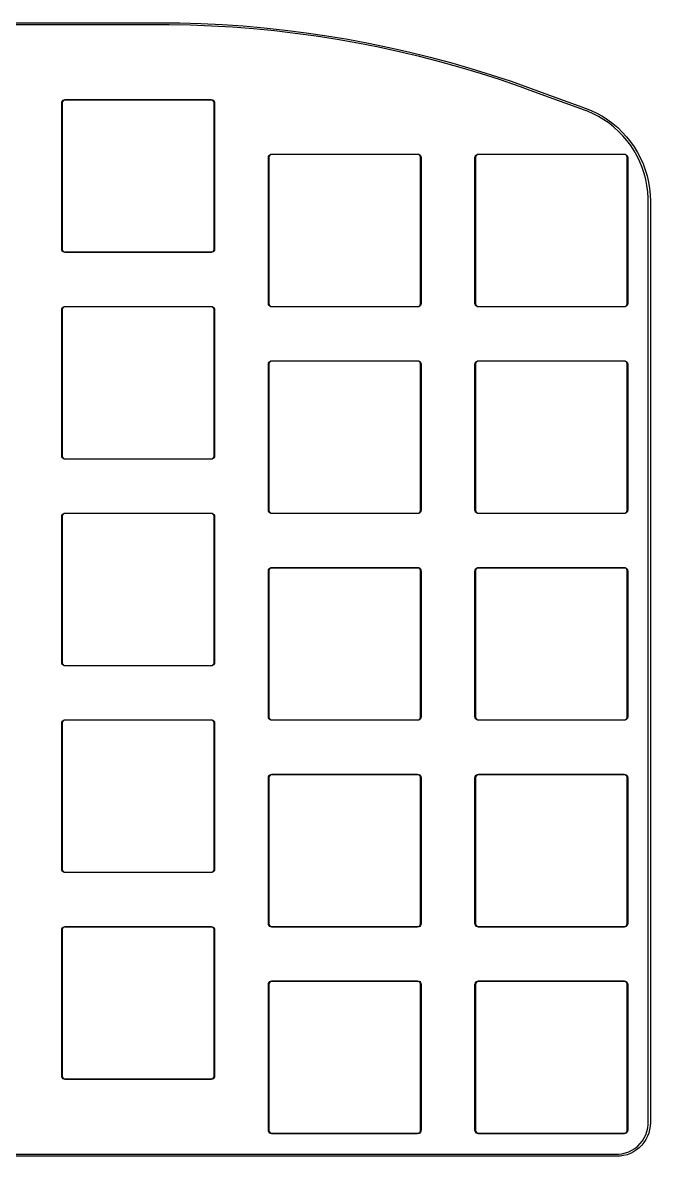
# Model space of a CAD drawing. Extents: x 86 to 221, y -161 to -38.
# Drawn here: x 163.4 to 221.1, y -142.1 to -37.9 of the extents above; entities that cross this region are included whole.
import ezdxf

# ---------------------------------------------------------------- set-up
doc = ezdxf.new("R2010")
doc.units = 0
doc.layers.add('BLACK', color=7, linetype='CONTINUOUS')

msp = doc.modelspace()

# ---------------------------------------------------------------- linework, layer by layer
at = {"layer": 'BLACK', "linetype": 'CONTINUOUS'}
for p, q in [((131.107, -37.9), (175.893, -37.9)), ((175.893, -38.1), (131.107, -38.1)), ((175.893, -37.9), (177.834, -37.9188)), ((176.861, -38.1), (175.893, -38.1)), ((178.798, -38.1376), (176.861, -38.1)), ((177.834, -37.9188), (179.774, -37.9753)), ((180.734, -38.2127), (178.798, -38.1376)), ((179.774, -37.9753), (181.713, -38.0694)), ((182.668, -38.3253), (180.734, -38.2127)), ((181.713, -38.0694), (183.65, -38.201)), ((184.6, -38.4755), (182.668, -38.3253)), ((183.65, -38.201), (185.583, -38.3702)), ((186.528, -38.663), (184.6, -38.4755)), ((185.583, -38.3702), (187.513, -38.5768)), ((188.452, -38.8879), (186.528, -38.663)), ((187.513, -38.5768), (189.439, -38.8209)), ((190.372, -39.1501), (188.452, -38.8879)), ((189.439, -38.8209), (191.36, -39.1022)), ((192.286, -39.4495), (190.372, -39.1501)), ((191.36, -39.1022), (193.275, -39.4207)), ((194.194, -39.7859), (192.286, -39.4495)), ((193.275, -39.4207), (195.183, -39.7763)), ((196.095, -40.1593), (194.194, -39.7859)), ((195.183, -39.7763), (197.084, -40.1689)), ((197.988, -40.5694), (196.095, -40.1593)), ((197.084, -40.1689), (198.977, -40.5982)), ((199.874, -41.0162), (197.988, -40.5694)), ((198.977, -40.5982), (200.862, -41.0642)), ((201.75, -41.4995), (199.874, -41.0162)), ((200.862, -41.0642), (202.737, -41.5666)), ((203.616, -42.019), (201.75, -41.4995)), ((202.737, -41.5666), (204.602, -42.1052)), ((205.472, -42.5747), (203.616, -42.019)), ((204.602, -42.1052), (206.456, -42.68)), ((207.317, -43.1662), (205.472, -42.5747)), ((206.456, -42.68), (208.298, -43.2906)), ((209.15, -43.7934), (207.317, -43.1662)), ((208.298, -43.2906), (210.129, -43.9368)), ((210.06, -44.1247), (209.15, -43.7934)), ((215.044, -45.9386), (210.06, -44.1247)), ((210.06, -44.1247), (210.06, -44.1247)), ((210.129, -43.9368), (210.129, -43.9368)), ((210.129, -43.9368), (215.112, -45.7507)), ((166.975, -45.3), (166.991, -45.1996)), ((166.975, -58.7), (166.975, -45.3)), ((166.991, -45.1996), (167.037, -45.109)), ((167.052, -45.1736), (167.025, -45.2564)), ((167.025, -45.2564), (167.025, -45.3)), ((167.025, -45.3), (167.025, -58.7)), ((167.037, -45.109), (167.109, -45.0371)), ((167.103, -45.1031), (167.052, -45.1736)), ((167.174, -45.0519), (167.103, -45.1031)), ((167.109, -45.0371), (167.2, -44.9909)), ((167.256, -45.025), (167.174, -45.0519)), ((167.2, -44.9909), (167.3, -44.975)), ((167.3, -45.025), (167.256, -45.025)), ((167.3, -44.975), (180.7, -44.975)), ((180.7, -45.025), (167.3, -45.025)), ((180.7, -44.975), (180.8, -44.9909)), ((180.744, -45.025), (180.7, -45.025)), ((180.826, -45.0519), (180.744, -45.025)), ((180.8, -44.9909), (180.891, -45.0371)), ((180.897, -45.1031), (180.826, -45.0519)), ((180.891, -45.0371), (180.963, -45.109)), ((180.948, -45.1736), (180.897, -45.1031)), ((180.975, -45.2564), (180.948, -45.1736)), ((180.963, -45.109), (181.009, -45.1996)), ((180.975, -45.3), (180.975, -45.2564)), ((180.975, -58.7), (180.975, -45.3)), ((181.009, -45.1996), (181.025, -45.3)), ((181.025, -45.3), (181.025, -58.7)), ((215.112, -45.7507), (215.112, -45.7507)), ((215.112, -45.7507), (215.112, -45.7507)), ((215.112, -45.7507), (215.112, -45.7507)), ((215.112, -45.7507), (215.655, -45.9683)), ((215.313, -46.0365), (215.044, -45.9386)), ((215.044, -45.9386), (215.044, -45.9386)), ((215.837, -46.2665), (215.313, -46.0365)), ((215.655, -45.9683), (216.183, -46.2204)), ((216.346, -46.5297), (215.837, -46.2665)), ((216.183, -46.2204), (216.694, -46.5059)), ((216.836, -46.825), (216.346, -46.5297)), ((216.694, -46.5059), (217.185, -46.8237)), ((217.307, -47.1512), (216.836, -46.825)), ((217.185, -46.8237), (217.655, -47.1723)), ((217.755, -47.5069), (217.307, -47.1512)), ((217.655, -47.1723), (218.102, -47.5504)), ((218.18, -47.8908), (217.755, -47.5069)), ((218.102, -47.5504), (218.523, -47.9565)), ((218.579, -48.3011), (218.18, -47.8908)), ((218.523, -47.9565), (218.917, -48.3887)), ((218.951, -48.7362), (218.579, -48.3011)), ((218.917, -48.3887), (219.283, -48.8454)), ((219.294, -49.1944), (218.951, -48.7362)), ((219.283, -48.8454), (219.618, -49.3246)), ((186.109, -50.0371), (186.2, -49.9909)), ((186.2, -49.9909), (186.3, -49.975)), ((186.3, -49.975), (199.7, -49.975)), ((199.7, -49.975), (199.8, -49.9909)), ((199.8, -49.9909), (199.891, -50.0371)), ((205.109, -50.0371), (205.2, -49.9909)), ((205.2, -49.9909), (205.3, -49.975)), ((205.3, -49.975), (218.7, -49.975)), ((218.7, -49.975), (218.8, -49.9909)), ((218.8, -49.9909), (218.891, -50.0371)), ((219.607, -49.6737), (219.294, -49.1944)), ((219.889, -50.1721), (219.607, -49.6737)), ((219.618, -49.3246), (219.922, -49.8244)), ((219.922, -49.8244), (220.194, -50.3428)), ((185.975, -50.3), (185.991, -50.1996)), ((185.975, -63.7), (185.975, -50.3)), ((185.991, -50.1996), (186.037, -50.109)), ((186.052, -50.1736), (186.025, -50.2564)), ((186.025, -50.2564), (186.025, -50.3)), ((186.025, -50.3), (186.025, -63.7)), ((186.037, -50.109), (186.109, -50.0371)), ((186.103, -50.1031), (186.052, -50.1736)), ((186.174, -50.0519), (186.103, -50.1031)), ((186.256, -50.025), (186.174, -50.0519)), ((186.3, -50.025), (186.256, -50.025)), ((199.7, -50.025), (186.3, -50.025)), ((199.744, -50.025), (199.7, -50.025)), ((199.826, -50.0519), (199.744, -50.025)), ((199.897, -50.1031), (199.826, -50.0519)), ((199.891, -50.0371), (199.963, -50.109)), ((199.948, -50.1736), (199.897, -50.1031)), ((199.975, -50.2564), (199.948, -50.1736)), ((199.963, -50.109), (200.009, -50.1996)), ((199.975, -50.3), (199.975, -50.2564)), ((199.975, -63.7), (199.975, -50.3)), ((200.009, -50.1996), (200.025, -50.3)), ((200.025, -50.3), (200.025, -63.7)), ((204.975, -50.3), (204.991, -50.1996)), ((204.975, -63.7), (204.975, -50.3)), ((204.975, -50.3), (204.975, -50.3)), ((204.991, -50.1996), (205.037, -50.109)), ((205.052, -50.1736), (205.025, -50.2564)), ((205.025, -50.2564), (205.025, -50.3)), ((205.025, -50.3), (205.025, -63.7)), ((205.037, -50.109), (205.109, -50.0371)), ((205.103, -50.1031), (205.052, -50.1736)), ((205.174, -50.0519), (205.103, -50.1031)), ((205.256, -50.025), (205.174, -50.0519)), ((205.3, -50.025), (205.256, -50.025)), ((218.7, -50.025), (205.3, -50.025)), ((218.744, -50.025), (218.7, -50.025)), ((218.826, -50.0519), (218.744, -50.025)), ((218.897, -50.1031), (218.826, -50.0519)), ((218.891, -50.0371), (218.963, -50.109)), ((218.948, -50.1736), (218.897, -50.1031)), ((218.975, -50.2564), (218.948, -50.1736)), ((218.963, -50.109), (219.009, -50.1996)), ((218.975, -50.3), (218.975, -50.2564)), ((218.975, -63.7), (218.975, -50.3)), ((219.009, -50.1996), (219.025, -50.3)), ((219.025, -50.3), (219.025, -63.7)), ((220.138, -50.6875), (219.889, -50.1721)), ((220.354, -51.2179), (220.138, -50.6875)), ((220.194, -50.3428), (220.431, -50.8774)), ((220.431, -50.8774), (220.634, -51.4263)), ((220.534, -51.7611), (220.354, -51.2179)), ((220.68, -52.3147), (220.534, -51.7611)), ((220.634, -51.4263), (220.801, -51.987)), ((220.801, -51.987), (220.931, -52.5573)), ((220.79, -52.8766), (220.68, -52.3147)), ((220.863, -53.4443), (220.79, -52.8766)), ((220.931, -52.5573), (221.025, -53.1348)), ((221.025, -53.1348), (221.081, -53.7171)), ((220.9, -54.0156), (220.863, -53.4443)), ((220.9, -54.3019), (220.9, -54.0156)), ((221.081, -53.7171), (221.1, -54.3019)), ((220.9, -139), (220.9, -54.3019)), ((220.9, -54.3019), (220.9, -54.3019)), ((221.1, -54.3019), (221.1, -54.3019)), ((221.1, -54.3019), (221.1, -139)), ((166.991, -58.8004), (166.975, -58.7)), ((167.037, -58.891), (166.991, -58.8004)), ((167.025, -58.7), (167.025, -58.7436)), ((167.025, -58.7436), (167.052, -58.8264)), ((167.109, -58.9629), (167.037, -58.891)), ((167.052, -58.8264), (167.103, -58.8969)), ((167.103, -58.8969), (167.174, -58.9481)), ((167.2, -59.0091), (167.109, -58.9629)), ((167.174, -58.9481), (167.256, -58.975)), ((167.3, -59.025), (167.2, -59.0091)), ((167.256, -58.975), (167.3, -58.975)), ((167.3, -58.975), (180.7, -58.975)), ((180.7, -59.025), (167.3, -59.025)), ((180.7, -58.975), (180.744, -58.975)), ((180.8, -59.0091), (180.7, -59.025)), ((180.744, -58.975), (180.826, -58.9481)), ((180.891, -58.9629), (180.8, -59.0091)), ((180.826, -58.9481), (180.897, -58.8969)), ((180.963, -58.891), (180.891, -58.9629)), ((180.897, -58.8969), (180.948, -58.8264)), ((180.948, -58.8264), (180.975, -58.7436)), ((181.009, -58.8004), (180.963, -58.891)), ((180.975, -58.7436), (180.975, -58.7)), ((180.975, -58.7), (180.975, -58.7)), ((181.025, -58.7), (181.009, -58.8004)), ((166.975, -64.3), (166.991, -64.1996)), ((166.975, -77.7), (166.975, -64.3)), ((166.991, -64.1996), (167.037, -64.109)), ((167.052, -64.1736), (167.025, -64.2564)), ((167.025, -64.2564), (167.025, -64.3)), ((167.025, -64.3), (167.025, -77.7)), ((167.037, -64.109), (167.109, -64.0371)), ((167.103, -64.1031), (167.052, -64.1736)), ((167.174, -64.0519), (167.103, -64.1031)), ((167.109, -64.0371), (167.2, -63.9909)), ((167.256, -64.025), (167.174, -64.0519)), ((167.2, -63.9909), (167.3, -63.975)), ((167.3, -64.025), (167.256, -64.025)), ((167.3, -63.975), (180.7, -63.975)), ((180.7, -64.025), (167.3, -64.025)), ((180.7, -63.975), (180.8, -63.9909)), ((180.744, -64.025), (180.7, -64.025)), ((180.826, -64.0519), (180.744, -64.025)), ((180.8, -63.9909), (180.891, -64.0371)), ((180.897, -64.1031), (180.826, -64.0519)), ((180.891, -64.0371), (180.963, -64.109)), ((180.948, -64.1736), (180.897, -64.1031)), ((180.975, -64.2564), (180.948, -64.1736)), ((180.963, -64.109), (181.009, -64.1996)), ((180.975, -64.3), (180.975, -64.2564)), ((180.975, -77.7), (180.975, -64.3)), ((181.009, -64.1996), (181.025, -64.3)), ((181.025, -64.3), (181.025, -77.7)), ((185.991, -63.8004), (185.975, -63.7)), ((185.975, -63.7), (185.975, -63.7)), ((186.037, -63.891), (185.991, -63.8004)), ((186.025, -63.7), (186.025, -63.7436)), ((186.025, -63.7436), (186.052, -63.8264)), ((186.109, -63.9629), (186.037, -63.891)), ((186.052, -63.8264), (186.103, -63.8969)), ((186.103, -63.8969), (186.174, -63.9481)), ((186.2, -64.0091), (186.109, -63.9629)), ((186.174, -63.9481), (186.256, -63.975)), ((186.3, -64.025), (186.2, -64.0091)), ((186.256, -63.975), (186.3, -63.975)), ((186.3, -63.975), (199.7, -63.975)), ((199.7, -64.025), (186.3, -64.025)), ((199.7, -63.975), (199.744, -63.975)), ((199.8, -64.0091), (199.7, -64.025)), ((199.744, -63.975), (199.826, -63.9481)), ((199.891, -63.9629), (199.8, -64.0091)), ((199.826, -63.9481), (199.897, -63.8969)), ((199.963, -63.891), (199.891, -63.9629)), ((199.897, -63.8969), (199.948, -63.8264)), ((199.948, -63.8264), (199.975, -63.7436)), ((200.009, -63.8004), (199.963, -63.891)), ((199.975, -63.7436), (199.975, -63.7)), ((199.975, -63.7), (199.975, -63.7)), ((200.025, -63.7), (200.009, -63.8004)), ((204.991, -63.8004), (204.975, -63.7)), ((204.975, -63.7), (204.975, -63.7)), ((205.037, -63.891), (204.991, -63.8004)), ((205.025, -63.7), (205.025, -63.7)), ((205.025, -63.7), (205.025, -63.7436)), ((205.025, -63.7436), (205.052, -63.8264)), ((205.109, -63.9629), (205.037, -63.891)), ((205.052, -63.8264), (205.103, -63.8969)), ((205.103, -63.8969), (205.174, -63.9481)), ((205.2, -64.0091), (205.109, -63.9629)), ((205.174, -63.9481), (205.256, -63.975)), ((205.3, -64.025), (205.2, -64.0091)), ((205.256, -63.975), (205.3, -63.975)), ((205.3, -63.975), (218.7, -63.975)), ((218.7, -64.025), (205.3, -64.025)), ((218.7, -63.975), (218.744, -63.975)), ((218.8, -64.0091), (218.7, -64.025)), ((218.744, -63.975), (218.826, -63.9481)), ((218.891, -63.9629), (218.8, -64.0091)), ((218.826, -63.9481), (218.897, -63.8969)), ((218.963, -63.891), (218.891, -63.9629)), ((218.897, -63.8969), (218.948, -63.8264)), ((218.948, -63.8264), (218.975, -63.7436)), ((219.009, -63.8004), (218.963, -63.891)), ((218.975, -63.7436), (218.975, -63.7)), ((218.975, -63.7), (218.975, -63.7)), ((219.025, -63.7), (219.009, -63.8004)), ((219.025, -63.7), (219.025, -63.7)), ((185.975, -69.3), (185.991, -69.1996)), ((185.975, -82.7), (185.975, -69.3)), ((185.975, -69.3), (185.975, -69.3)), ((185.991, -69.1996), (186.037, -69.109)), ((186.052, -69.1736), (186.025, -69.2564)), ((186.025, -69.2564), (186.025, -69.3)), ((186.025, -69.3), (186.025, -82.7)), ((186.037, -69.109), (186.109, -69.0371)), ((186.103, -69.1031), (186.052, -69.1736)), ((186.174, -69.0519), (186.103, -69.1031)), ((186.109, -69.0371), (186.2, -68.9909)), ((186.256, -69.025), (186.174, -69.0519)), ((186.2, -68.9909), (186.3, -68.975)), ((186.3, -69.025), (186.256, -69.025)), ((186.3, -68.975), (199.7, -68.975)), ((199.7, -69.025), (186.3, -69.025)), ((199.7, -68.975), (199.8, -68.9909)), ((199.744, -69.025), (199.7, -69.025)), ((199.826, -69.0519), (199.744, -69.025)), ((199.8, -68.9909), (199.891, -69.0371)), ((199.897, -69.1031), (199.826, -69.0519)), ((199.891, -69.0371), (199.963, -69.109)), ((199.948, -69.1736), (199.897, -69.1031)), ((199.975, -69.2564), (199.948, -69.1736)), ((199.963, -69.109), (200.009, -69.1996)), ((199.975, -69.3), (199.975, -69.2564)), ((199.975, -82.7), (199.975, -69.3)), ((200.009, -69.1996), (200.025, -69.3)), ((200.025, -69.3), (200.025, -82.7)), ((204.975, -69.3), (204.991, -69.1996)), ((204.975, -82.7), (204.975, -69.3)), ((204.975, -69.3), (204.975, -69.3)), ((204.991, -69.1996), (205.037, -69.109)), ((205.052, -69.1736), (205.025, -69.2564)), ((205.025, -69.2564), (205.025, -69.3)), ((205.025, -69.3), (205.025, -82.7)), ((205.037, -69.109), (205.109, -69.0371)), ((205.103, -69.1031), (205.052, -69.1736)), ((205.174, -69.0519), (205.103, -69.1031)), ((205.109, -69.0371), (205.2, -68.9909)), ((205.256, -69.025), (205.174, -69.0519)), ((205.2, -68.9909), (205.3, -68.975)), ((205.3, -69.025), (205.256, -69.025)), ((205.3, -68.975), (218.7, -68.975)), ((218.7, -69.025), (205.3, -69.025)), ((218.7, -68.975), (218.8, -68.9909)), ((218.744, -69.025), (218.7, -69.025)), ((218.826, -69.0519), (218.744, -69.025)), ((218.8, -68.9909), (218.891, -69.0371)), ((218.897, -69.1031), (218.826, -69.0519)), ((218.891, -69.0371), (218.963, -69.109)), ((218.948, -69.1736), (218.897, -69.1031)), ((218.975, -69.2564), (218.948, -69.1736)), ((218.963, -69.109), (219.009, -69.1996)), ((218.975, -69.3), (218.975, -69.2564)), ((218.975, -82.7), (218.975, -69.3)), ((219.009, -69.1996), (219.025, -69.3)), ((219.025, -69.3), (219.025, -82.7)), ((166.991, -77.8004), (166.975, -77.7)), ((167.037, -77.891), (166.991, -77.8004)), ((167.025, -77.7), (167.025, -77.7436)), ((167.025, -77.7436), (167.052, -77.8264)), ((167.109, -77.9629), (167.037, -77.891)), ((167.052, -77.8264), (167.103, -77.8969)), ((167.103, -77.8969), (167.174, -77.9481)), ((167.2, -78.0091), (167.109, -77.9629)), ((167.174, -77.9481), (167.256, -77.975)), ((167.3, -78.025), (167.2, -78.0091)), ((167.256, -77.975), (167.3, -77.975)), ((167.3, -77.975), (180.7, -77.975)), ((180.7, -78.025), (167.3, -78.025)), ((180.7, -77.975), (180.744, -77.975)), ((180.8, -78.0091), (180.7, -78.025)), ((180.744, -77.975), (180.826, -77.9481)), ((180.891, -77.9629), (180.8, -78.0091)), ((180.826, -77.9481), (180.897, -77.8969)), ((180.963, -77.891), (180.891, -77.9629)), ((180.897, -77.8969), (180.948, -77.8264)), ((180.948, -77.8264), (180.975, -77.7436)), ((181.009, -77.8004), (180.963, -77.891)), ((180.975, -77.7436), (180.975, -77.7)), ((181.025, -77.7), (181.009, -77.8004)), ((166.975, -83.3), (166.991, -83.1996)), ((166.975, -96.7), (166.975, -83.3)), ((166.991, -83.1996), (167.037, -83.109)), ((167.052, -83.1736), (167.025, -83.2564)), ((167.025, -83.2564), (167.025, -83.3)), ((167.025, -83.3), (167.025, -96.7)), ((167.037, -83.109), (167.109, -83.0371)), ((167.103, -83.1031), (167.052, -83.1736)), ((167.174, -83.0519), (167.103, -83.1031)), ((167.109, -83.0371), (167.2, -82.9909)), ((167.256, -83.025), (167.174, -83.0519)), ((167.2, -82.9909), (167.3, -82.975)), ((167.3, -83.025), (167.256, -83.025)), ((167.3, -82.975), (180.7, -82.975)), ((180.7, -83.025), (167.3, -83.025)), ((180.7, -82.975), (180.8, -82.9909)), ((180.744, -83.025), (180.7, -83.025)), ((180.826, -83.0519), (180.744, -83.025)), ((180.8, -82.9909), (180.891, -83.0371)), ((180.897, -83.1031), (180.826, -83.0519)), ((180.891, -83.0371), (180.963, -83.109)), ((180.948, -83.1736), (180.897, -83.1031)), ((180.975, -83.2564), (180.948, -83.1736)), ((180.963, -83.109), (181.009, -83.1996)), ((180.975, -83.3), (180.975, -83.2564)), ((180.975, -96.7), (180.975, -83.3)), ((181.009, -83.1996), (181.025, -83.3)), ((181.025, -83.3), (181.025, -96.7)), ((185.991, -82.8004), (185.975, -82.7)), ((186.037, -82.891), (185.991, -82.8004)), ((186.025, -82.7), (186.025, -82.7436)), ((186.025, -82.7436), (186.052, -82.8264)), ((186.109, -82.9629), (186.037, -82.891)), ((186.052, -82.8264), (186.103, -82.8969)), ((186.103, -82.8969), (186.174, -82.9481)), ((186.2, -83.0091), (186.109, -82.9629)), ((186.174, -82.9481), (186.256, -82.975)), ((186.3, -83.025), (186.2, -83.0091)), ((186.256, -82.975), (186.3, -82.975)), ((186.3, -82.975), (199.7, -82.975)), ((199.7, -83.025), (186.3, -83.025)), ((199.7, -82.975), (199.744, -82.975)), ((199.8, -83.0091), (199.7, -83.025)), ((199.744, -82.975), (199.826, -82.9481)), ((199.891, -82.9629), (199.8, -83.0091)), ((199.826, -82.9481), (199.897, -82.8969)), ((199.963, -82.891), (199.891, -82.9629)), ((199.897, -82.8969), (199.948, -82.8264)), ((199.948, -82.8264), (199.975, -82.7436)), ((200.009, -82.8004), (199.963, -82.891)), ((199.975, -82.7436), (199.975, -82.7)), ((200.025, -82.7), (200.009, -82.8004)), ((204.991, -82.8004), (204.975, -82.7)), ((204.975, -82.7), (204.975, -82.7)), ((205.037, -82.891), (204.991, -82.8004)), ((205.025, -82.7), (205.025, -82.7)), ((205.025, -82.7), (205.025, -82.7436)), ((205.025, -82.7436), (205.052, -82.8264)), ((205.109, -82.9629), (205.037, -82.891)), ((205.052, -82.8264), (205.103, -82.8969)), ((205.103, -82.8969), (205.174, -82.9481)), ((205.2, -83.0091), (205.109, -82.9629)), ((205.174, -82.9481), (205.256, -82.975)), ((205.3, -83.025), (205.2, -83.0091)), ((205.256, -82.975), (205.3, -82.975)), ((205.3, -82.975), (218.7, -82.975)), ((218.7, -83.025), (205.3, -83.025)), ((218.7, -82.975), (218.744, -82.975)), ((218.8, -83.0091), (218.7, -83.025)), ((218.744, -82.975), (218.826, -82.9481)), ((218.891, -82.9629), (218.8, -83.0091)), ((218.826, -82.9481), (218.897, -82.8969)), ((218.963, -82.891), (218.891, -82.9629)), ((218.897, -82.8969), (218.948, -82.8264)), ((218.948, -82.8264), (218.975, -82.7436)), ((219.009, -82.8004), (218.963, -82.891)), ((218.975, -82.7436), (218.975, -82.7)), ((218.975, -82.7), (218.975, -82.7)), ((219.025, -82.7), (219.009, -82.8004)), ((219.025, -82.7), (219.025, -82.7)), ((185.975, -88.3), (185.991, -88.1996)), ((185.975, -101.7), (185.975, -88.3)), ((185.975, -88.3), (185.975, -88.3)), ((185.991, -88.1996), (186.037, -88.109)), ((186.052, -88.1736), (186.025, -88.2564)), ((186.025, -88.2564), (186.025, -88.3)), ((186.025, -88.3), (186.025, -101.7)), ((186.037, -88.109), (186.109, -88.0371)), ((186.103, -88.1031), (186.052, -88.1736)), ((186.174, -88.0519), (186.103, -88.1031)), ((186.109, -88.0371), (186.2, -87.9909)), ((186.256, -88.025), (186.174, -88.0519)), ((186.2, -87.9909), (186.3, -87.975)), ((186.3, -88.025), (186.256, -88.025)), ((186.3, -87.975), (199.7, -87.975)), ((199.7, -88.025), (186.3, -88.025)), ((199.7, -87.975), (199.8, -87.9909)), ((199.744, -88.025), (199.7, -88.025)), ((199.826, -88.0519), (199.744, -88.025)), ((199.8, -87.9909), (199.891, -88.0371)), ((199.897, -88.1031), (199.826, -88.0519)), ((199.891, -88.0371), (199.963, -88.109)), ((199.948, -88.1736), (199.897, -88.1031)), ((199.975, -88.2564), (199.948, -88.1736)), ((199.963, -88.109), (200.009, -88.1996)), ((199.975, -88.3), (199.975, -88.2564)), ((199.975, -101.7), (199.975, -88.3)), ((200.009, -88.1996), (200.025, -88.3)), ((200.025, -88.3), (200.025, -101.7)), ((204.975, -88.3), (204.991, -88.1996)), ((204.975, -101.7), (204.975, -88.3)), ((204.975, -88.3), (204.975, -88.3)), ((204.991, -88.1996), (205.037, -88.109)), ((205.052, -88.1736), (205.025, -88.2564)), ((205.025, -88.2564), (205.025, -88.3)), ((205.025, -88.3), (205.025, -101.7)), ((205.037, -88.109), (205.109, -88.0371)), ((205.103, -88.1031), (205.052, -88.1736)), ((205.174, -88.0519), (205.103, -88.1031)), ((205.109, -88.0371), (205.2, -87.9909)), ((205.256, -88.025), (205.174, -88.0519)), ((205.2, -87.9909), (205.3, -87.975)), ((205.3, -88.025), (205.256, -88.025)), ((205.3, -87.975), (218.7, -87.975)), ((218.7, -88.025), (205.3, -88.025)), ((218.7, -87.975), (218.8, -87.9909)), ((218.744, -88.025), (218.7, -88.025)), ((218.826, -88.0519), (218.744, -88.025)), ((218.8, -87.9909), (218.891, -88.0371)), ((218.897, -88.1031), (218.826, -88.0519)), ((218.891, -88.0371), (218.963, -88.109)), ((218.948, -88.1736), (218.897, -88.1031)), ((218.975, -88.2564), (218.948, -88.1736)), ((218.963, -88.109), (219.009, -88.1996)), ((218.975, -88.3), (218.975, -88.2564)), ((218.975, -101.7), (218.975, -88.3)), ((219.009, -88.1996), (219.025, -88.3)), ((219.025, -88.3), (219.025, -101.7)), ((166.991, -96.8004), (166.975, -96.7)), ((166.975, -96.7), (166.975, -96.7)), ((167.037, -96.891), (166.991, -96.8004)), ((167.025, -96.7), (167.025, -96.7436)), ((167.025, -96.7436), (167.052, -96.8264)), ((167.109, -96.9629), (167.037, -96.891)), ((167.052, -96.8264), (167.103, -96.8969)), ((167.103, -96.8969), (167.174, -96.9481)), ((180.826, -96.9481), (180.897, -96.8969)), ((180.963, -96.891), (180.891, -96.9629)), ((180.897, -96.8969), (180.948, -96.8264)), ((180.948, -96.8264), (180.975, -96.7436)), ((181.009, -96.8004), (180.963, -96.891)), ((180.975, -96.7436), (180.975, -96.7)), ((180.975, -96.7), (180.975, -96.7)), ((181.025, -96.7), (181.009, -96.8004)), ((167.2, -97.0091), (167.109, -96.9629)), ((167.174, -96.9481), (167.256, -96.975)), ((167.3, -97.025), (167.2, -97.0091)), ((167.256, -96.975), (167.3, -96.975)), ((167.3, -96.975), (180.7, -96.975)), ((180.7, -97.025), (167.3, -97.025)), ((180.7, -96.975), (180.744, -96.975)), ((180.8, -97.0091), (180.7, -97.025)), ((180.744, -96.975), (180.826, -96.9481)), ((180.891, -96.9629), (180.8, -97.0091)), ((166.991, -102.2), (167.037, -102.109)), ((167.037, -102.109), (167.109, -102.037)), ((167.103, -102.103), (167.052, -102.174)), ((167.174, -102.052), (167.103, -102.103)), ((167.109, -102.037), (167.2, -101.991)), ((167.256, -102.025), (167.174, -102.052)), ((167.2, -101.991), (167.3, -101.975)), ((167.3, -102.025), (167.256, -102.025)), ((167.3, -101.975), (180.7, -101.975)), ((180.7, -102.025), (167.3, -102.025)), ((180.7, -101.975), (180.8, -101.991)), ((180.744, -102.025), (180.7, -102.025)), ((180.826, -102.052), (180.744, -102.025)), ((180.8, -101.991), (180.891, -102.037)), ((180.897, -102.103), (180.826, -102.052)), ((180.891, -102.037), (180.963, -102.109)), ((180.948, -102.174), (180.897, -102.103)), ((180.963, -102.109), (181.009, -102.2)), ((185.991, -101.8), (185.975, -101.7)), ((185.975, -101.7), (185.975, -101.7)), ((186.037, -101.891), (185.991, -101.8)), ((186.025, -101.7), (186.025, -101.744)), ((186.025, -101.744), (186.052, -101.826)), ((186.109, -101.963), (186.037, -101.891)), ((186.052, -101.826), (186.103, -101.897)), ((186.103, -101.897), (186.174, -101.948)), ((186.2, -102.009), (186.109, -101.963)), ((186.174, -101.948), (186.256, -101.975)), ((186.3, -102.025), (186.2, -102.009)), ((186.256, -101.975), (186.3, -101.975)), ((186.3, -101.975), (199.7, -101.975)), ((199.7, -102.025), (186.3, -102.025)), ((199.7, -101.975), (199.744, -101.975)), ((199.8, -102.009), (199.7, -102.025)), ((199.744, -101.975), (199.826, -101.948)), ((199.891, -101.963), (199.8, -102.009)), ((199.826, -101.948), (199.897, -101.897)), ((199.963, -101.891), (199.891, -101.963)), ((199.897, -101.897), (199.948, -101.826)), ((199.948, -101.826), (199.975, -101.744)), ((200.009, -101.8), (199.963, -101.891)), ((199.975, -101.744), (199.975, -101.7)), ((199.975, -101.7), (199.975, -101.7)), ((200.025, -101.7), (200.009, -101.8)), ((204.991, -101.8), (204.975, -101.7)), ((204.975, -101.7), (204.975, -101.7)), ((205.037, -101.891), (204.991, -101.8)), ((205.025, -101.7), (205.025, -101.7)), ((205.025, -101.7), (205.025, -101.744)), ((205.025, -101.744), (205.052, -101.826)), ((205.109, -101.963), (205.037, -101.891)), ((205.052, -101.826), (205.103, -101.897)), ((205.103, -101.897), (205.174, -101.948)), ((205.2, -102.009), (205.109, -101.963)), ((205.174, -101.948), (205.256, -101.975)), ((205.3, -102.025), (205.2, -102.009)), ((205.256, -101.975), (205.3, -101.975)), ((205.3, -101.975), (218.7, -101.975)), ((218.7, -102.025), (205.3, -102.025)), ((218.7, -101.975), (218.744, -101.975)), ((218.8, -102.009), (218.7, -102.025)), ((218.744, -101.975), (218.826, -101.948)), ((218.891, -101.963), (218.8, -102.009)), ((218.826, -101.948), (218.897, -101.897)), ((218.963, -101.891), (218.891, -101.963)), ((218.897, -101.897), (218.948, -101.826)), ((218.948, -101.826), (218.975, -101.744)), ((219.009, -101.8), (218.963, -101.891)), ((218.975, -101.744), (218.975, -101.7)), ((218.975, -101.7), (218.975, -101.7)), ((219.025, -101.7), (219.009, -101.8)), ((219.025, -101.7), (219.025, -101.7)), ((166.975, -102.3), (166.991, -102.2)), ((166.975, -115.7), (166.975, -102.3)), ((167.052, -102.174), (167.025, -102.256)), ((167.025, -102.256), (167.025, -102.3)), ((167.025, -102.3), (167.025, -115.7)), ((180.975, -102.256), (180.948, -102.174)), ((180.975, -102.3), (180.975, -102.256)), ((180.975, -115.7), (180.975, -102.3)), ((181.009, -102.2), (181.025, -102.3)), ((181.025, -102.3), (181.025, -115.7)), ((185.975, -107.3), (185.991, -107.2)), ((185.975, -120.7), (185.975, -107.3)), ((185.975, -107.3), (185.975, -107.3)), ((185.991, -107.2), (186.037, -107.109)), ((186.052, -107.174), (186.025, -107.256)), ((186.025, -107.256), (186.025, -107.3)), ((186.025, -107.3), (186.025, -120.7)), ((186.037, -107.109), (186.109, -107.037)), ((186.103, -107.103), (186.052, -107.174)), ((186.174, -107.052), (186.103, -107.103)), ((186.109, -107.037), (186.2, -106.991)), ((186.256, -107.025), (186.174, -107.052)), ((186.2, -106.991), (186.3, -106.975)), ((186.3, -107.025), (186.256, -107.025)), ((186.3, -106.975), (199.7, -106.975)), ((199.7, -107.025), (186.3, -107.025)), ((199.7, -106.975), (199.8, -106.991)), ((199.744, -107.025), (199.7, -107.025)), ((199.826, -107.052), (199.744, -107.025)), ((199.8, -106.991), (199.891, -107.037)), ((199.897, -107.103), (199.826, -107.052)), ((199.891, -107.037), (199.963, -107.109)), ((199.948, -107.174), (199.897, -107.103)), ((199.975, -107.256), (199.948, -107.174)), ((199.963, -107.109), (200.009, -107.2)), ((199.975, -107.3), (199.975, -107.256)), ((199.975, -120.7), (199.975, -107.3)), ((200.009, -107.2), (200.025, -107.3)), ((200.025, -107.3), (200.025, -120.7)), ((204.975, -107.3), (204.991, -107.2)), ((204.975, -120.7), (204.975, -107.3)), ((204.975, -107.3), (204.975, -107.3)), ((204.991, -107.2), (205.037, -107.109)), ((205.052, -107.174), (205.025, -107.256)), ((205.025, -107.256), (205.025, -107.3)), ((205.025, -107.3), (205.025, -120.7)), ((205.037, -107.109), (205.109, -107.037)), ((205.103, -107.103), (205.052, -107.174)), ((205.174, -107.052), (205.103, -107.103)), ((205.109, -107.037), (205.2, -106.991)), ((205.256, -107.025), (205.174, -107.052)), ((205.2, -106.991), (205.3, -106.975)), ((205.3, -107.025), (205.256, -107.025)), ((205.3, -106.975), (218.7, -106.975)), ((218.7, -107.025), (205.3, -107.025)), ((218.7, -106.975), (218.8, -106.991)), ((218.744, -107.025), (218.7, -107.025)), ((218.826, -107.052), (218.744, -107.025)), ((218.8, -106.991), (218.891, -107.037)), ((218.897, -107.103), (218.826, -107.052)), ((218.891, -107.037), (218.963, -107.109)), ((218.948, -107.174), (218.897, -107.103)), ((218.975, -107.256), (218.948, -107.174)), ((218.963, -107.109), (219.009, -107.2)), ((218.975, -107.3), (218.975, -107.256)), ((218.975, -120.7), (218.975, -107.3)), ((219.009, -107.2), (219.025, -107.3)), ((219.025, -107.3), (219.025, -120.7)), ((166.991, -115.8), (166.975, -115.7)), ((167.037, -115.891), (166.991, -115.8)), ((167.025, -115.7), (167.025, -115.744)), ((167.025, -115.744), (167.052, -115.826)), ((167.109, -115.963), (167.037, -115.891)), ((167.052, -115.826), (167.103, -115.897)), ((167.103, -115.897), (167.174, -115.948)), ((167.2, -116.009), (167.109, -115.963)), ((167.174, -115.948), (167.256, -115.975)), ((167.3, -116.025), (167.2, -116.009)), ((167.256, -115.975), (167.3, -115.975)), ((167.3, -115.975), (180.7, -115.975)), ((180.7, -116.025), (167.3, -116.025)), ((180.7, -115.975), (180.744, -115.975)), ((180.8, -116.009), (180.7, -116.025)), ((180.744, -115.975), (180.826, -115.948)), ((180.891, -115.963), (180.8, -116.009)), ((180.826, -115.948), (180.897, -115.897)), ((180.963, -115.891), (180.891, -115.963)), ((180.897, -115.897), (180.948, -115.826)), ((180.948, -115.826), (180.975, -115.744)), ((181.009, -115.8), (180.963, -115.891)), ((180.975, -115.744), (180.975, -115.7)), ((181.025, -115.7), (181.009, -115.8)), ((185.991, -120.8), (185.975, -120.7)), ((186.037, -120.891), (185.991, -120.8)), ((186.025, -120.7), (186.025, -120.744)), ((186.025, -120.744), (186.052, -120.826)), ((186.052, -120.826), (186.103, -120.897)), ((199.897, -120.897), (199.948, -120.826)), ((199.948, -120.826), (199.975, -120.744)), ((200.009, -120.8), (199.963, -120.891)), ((199.975, -120.744), (199.975, -120.7)), ((200.025, -120.7), (200.009, -120.8)), ((204.991, -120.8), (204.975, -120.7)), ((204.975, -120.7), (204.975, -120.7)), ((205.037, -120.891), (204.991, -120.8)), ((205.025, -120.7), (205.025, -120.7)), ((205.025, -120.7), (205.025, -120.744)), ((205.025, -120.744), (205.052, -120.826)), ((205.052, -120.826), (205.103, -120.897)), ((218.897, -120.897), (218.948, -120.826)), ((218.948, -120.826), (218.975, -120.744)), ((219.009, -120.8), (218.963, -120.891)), ((218.975, -120.744), (218.975, -120.7)), ((218.975, -120.7), (218.975, -120.7)), ((219.025, -120.7), (219.009, -120.8)), ((219.025, -120.7), (219.025, -120.7)), ((166.975, -121.3), (166.991, -121.2)), ((166.975, -134.7), (166.975, -121.3)), ((166.991, -121.2), (167.037, -121.109)), ((167.052, -121.174), (167.025, -121.256)), ((167.025, -121.256), (167.025, -121.3)), ((167.025, -121.3), (167.025, -134.7)), ((167.037, -121.109), (167.109, -121.037)), ((167.103, -121.103), (167.052, -121.174)), ((167.174, -121.052), (167.103, -121.103)), ((167.109, -121.037), (167.2, -120.991)), ((167.256, -121.025), (167.174, -121.052)), ((167.2, -120.991), (167.3, -120.975)), ((167.3, -121.025), (167.256, -121.025)), ((167.3, -120.975), (180.7, -120.975)), ((180.7, -121.025), (167.3, -121.025)), ((180.7, -120.975), (180.8, -120.991)), ((180.744, -121.025), (180.7, -121.025)), ((180.826, -121.052), (180.744, -121.025)), ((180.8, -120.991), (180.891, -121.037)), ((180.897, -121.103), (180.826, -121.052)), ((180.891, -121.037), (180.963, -121.109)), ((180.948, -121.174), (180.897, -121.103)), ((180.975, -121.256), (180.948, -121.174)), ((180.963, -121.109), (181.009, -121.2)), ((180.975, -121.3), (180.975, -121.256)), ((180.975, -134.7), (180.975, -121.3)), ((181.009, -121.2), (181.025, -121.3)), ((181.025, -121.3), (181.025, -134.7)), ((186.109, -120.963), (186.037, -120.891)), ((186.103, -120.897), (186.174, -120.948)), ((186.2, -121.009), (186.109, -120.963)), ((186.174, -120.948), (186.256, -120.975)), ((186.3, -121.025), (186.2, -121.009)), ((186.256, -120.975), (186.3, -120.975)), ((186.3, -120.975), (199.7, -120.975)), ((199.7, -121.025), (186.3, -121.025)), ((199.7, -120.975), (199.744, -120.975)), ((199.8, -121.009), (199.7, -121.025)), ((199.744, -120.975), (199.826, -120.948)), ((199.891, -120.963), (199.8, -121.009)), ((199.826, -120.948), (199.897, -120.897)), ((199.963, -120.891), (199.891, -120.963)), ((205.109, -120.963), (205.037, -120.891)), ((205.103, -120.897), (205.174, -120.948)), ((205.2, -121.009), (205.109, -120.963)), ((205.174, -120.948), (205.256, -120.975)), ((205.3, -121.025), (205.2, -121.009)), ((205.256, -120.975), (205.3, -120.975)), ((205.3, -120.975), (218.7, -120.975)), ((218.7, -121.025), (205.3, -121.025)), ((218.7, -120.975), (218.744, -120.975)), ((218.8, -121.009), (218.7, -121.025)), ((218.744, -120.975), (218.826, -120.948)), ((218.891, -120.963), (218.8, -121.009)), ((218.826, -120.948), (218.897, -120.897)), ((218.963, -120.891), (218.891, -120.963)), ((186.037, -126.109), (186.109, -126.037)), ((186.174, -126.052), (186.103, -126.103)), ((186.109, -126.037), (186.2, -125.991)), ((186.256, -126.025), (186.174, -126.052)), ((186.2, -125.991), (186.3, -125.975)), ((186.3, -126.025), (186.256, -126.025)), ((186.3, -125.975), (199.7, -125.975)), ((199.7, -126.025), (186.3, -126.025)), ((199.7, -125.975), (199.8, -125.991)), ((199.744, -126.025), (199.7, -126.025)), ((199.826, -126.052), (199.744, -126.025)), ((199.8, -125.991), (199.891, -126.037)), ((199.897, -126.103), (199.826, -126.052)), ((199.891, -126.037), (199.963, -126.109)), ((205.037, -126.109), (205.109, -126.037)), ((205.174, -126.052), (205.103, -126.103)), ((205.109, -126.037), (205.2, -125.991)), ((205.256, -126.025), (205.174, -126.052)), ((205.2, -125.991), (205.3, -125.975)), ((205.3, -126.025), (205.256, -126.025)), ((205.3, -125.975), (218.7, -125.975)), ((218.7, -126.025), (205.3, -126.025)), ((218.7, -125.975), (218.8, -125.991)), ((218.744, -126.025), (218.7, -126.025)), ((218.826, -126.052), (218.744, -126.025)), ((218.8, -125.991), (218.891, -126.037)), ((218.897, -126.103), (218.826, -126.052)), ((218.891, -126.037), (218.963, -126.109)), ((185.975, -126.3), (185.991, -126.2)), ((185.975, -139.7), (185.975, -126.3)), ((185.975, -126.3), (185.975, -126.3)), ((185.991, -126.2), (186.037, -126.109)), ((186.052, -126.174), (186.025, -126.256)), ((186.025, -126.256), (186.025, -126.3)), ((186.025, -126.3), (186.025, -139.7)), ((186.103, -126.103), (186.052, -126.174)), ((199.948, -126.174), (199.897, -126.103)), ((199.975, -126.256), (199.948, -126.174)), ((199.963, -126.109), (200.009, -126.2)), ((199.975, -126.3), (199.975, -126.256)), ((199.975, -139.7), (199.975, -126.3)), ((200.009, -126.2), (200.025, -126.3)), ((200.025, -126.3), (200.025, -139.7)), ((204.975, -126.3), (204.991, -126.2)), ((204.975, -139.7), (204.975, -126.3)), ((204.975, -126.3), (204.975, -126.3)), ((204.991, -126.2), (205.037, -126.109)), ((205.052, -126.174), (205.025, -126.256)), ((205.025, -126.256), (205.025, -126.3)), ((205.025, -126.3), (205.025, -139.7)), ((205.103, -126.103), (205.052, -126.174)), ((218.948, -126.174), (218.897, -126.103)), ((218.975, -126.256), (218.948, -126.174)), ((218.963, -126.109), (219.009, -126.2)), ((218.975, -126.3), (218.975, -126.256)), ((218.975, -139.7), (218.975, -126.3)), ((219.009, -126.2), (219.025, -126.3)), ((219.025, -126.3), (219.025, -139.7)), ((166.991, -134.8), (166.975, -134.7)), ((166.975, -134.7), (166.975, -134.7)), ((167.037, -134.891), (166.991, -134.8)), ((167.025, -134.7), (167.025, -134.744)), ((167.025, -134.744), (167.052, -134.826)), ((167.109, -134.963), (167.037, -134.891)), ((167.052, -134.826), (167.103, -134.897)), ((167.103, -134.897), (167.174, -134.948)), ((167.2, -135.009), (167.109, -134.963)), ((167.174, -134.948), (167.256, -134.975)), ((167.3, -135.025), (167.2, -135.009)), ((167.256, -134.975), (167.3, -134.975)), ((167.3, -134.975), (180.7, -134.975)), ((180.7, -135.025), (167.3, -135.025)), ((180.7, -134.975), (180.744, -134.975)), ((180.8, -135.009), (180.7, -135.025)), ((180.744, -134.975), (180.826, -134.948)), ((180.891, -134.963), (180.8, -135.009)), ((180.826, -134.948), (180.897, -134.897)), ((180.963, -134.891), (180.891, -134.963)), ((180.897, -134.897), (180.948, -134.826)), ((180.948, -134.826), (180.975, -134.744)), ((181.009, -134.8), (180.963, -134.891)), ((180.975, -134.744), (180.975, -134.7)), ((180.975, -134.7), (180.975, -134.7)), ((181.025, -134.7), (181.009, -134.8)), ((220.791, -139.804), (220.864, -139.487)), ((220.864, -139.487), (220.9, -139.163)), ((220.9, -139.163), (220.9, -139)), ((220.9, -139), (220.9, -139)), ((221.083, -139.324), (221.032, -139.645)), ((221.1, -139), (221.083, -139.324)), ((185.991, -139.8), (185.975, -139.7)), ((185.975, -139.7), (185.975, -139.7)), ((186.037, -139.891), (185.991, -139.8)), ((186.025, -139.7), (186.025, -139.744)), ((186.025, -139.744), (186.052, -139.826)), ((186.109, -139.963), (186.037, -139.891)), ((186.052, -139.826), (186.103, -139.897)), ((186.103, -139.897), (186.174, -139.948)), ((186.2, -140.009), (186.109, -139.963)), ((186.174, -139.948), (186.256, -139.975)), ((186.3, -140.025), (186.2, -140.009)), ((186.256, -139.975), (186.3, -139.975)), ((186.3, -139.975), (199.7, -139.975)), ((199.7, -140.025), (186.3, -140.025)), ((199.7, -139.975), (199.744, -139.975)), ((199.8, -140.009), (199.7, -140.025)), ((199.744, -139.975), (199.826, -139.948)), ((199.891, -139.963), (199.8, -140.009)), ((199.826, -139.948), (199.897, -139.897)), ((199.963, -139.891), (199.891, -139.963)), ((199.897, -139.897), (199.948, -139.826)), ((199.948, -139.826), (199.975, -139.744)), ((200.009, -139.8), (199.963, -139.891)), ((199.975, -139.744), (199.975, -139.7)), ((199.975, -139.7), (199.975, -139.7)), ((200.025, -139.7), (200.009, -139.8)), ((204.991, -139.8), (204.975, -139.7)), ((204.975, -139.7), (204.975, -139.7)), ((205.037, -139.891), (204.991, -139.8)), ((205.025, -139.7), (205.025, -139.7)), ((205.025, -139.7), (205.025, -139.744)), ((205.025, -139.744), (205.052, -139.826)), ((205.109, -139.963), (205.037, -139.891)), ((205.052, -139.826), (205.103, -139.897)), ((205.103, -139.897), (205.174, -139.948)), ((205.2, -140.009), (205.109, -139.963)), ((205.174, -139.948), (205.256, -139.975)), ((205.3, -140.025), (205.2, -140.009)), ((205.256, -139.975), (205.3, -139.975)), ((205.3, -139.975), (218.7, -139.975)), ((218.7, -140.025), (205.3, -140.025)), ((218.7, -139.975), (218.744, -139.975)), ((218.8, -140.009), (218.7, -140.025)), ((218.744, -139.975), (218.826, -139.948)), ((218.891, -139.963), (218.8, -140.009)), ((218.826, -139.948), (218.897, -139.897)), ((218.963, -139.891), (218.891, -139.963)), ((218.897, -139.897), (218.948, -139.826)), ((218.948, -139.826), (218.975, -139.744)), ((219.009, -139.8), (218.963, -139.891)), ((218.975, -139.744), (218.975, -139.7)), ((218.975, -139.7), (218.975, -139.7)), ((219.025, -139.7), (219.009, -139.8)), ((219.025, -139.7), (219.025, -139.7)), ((220.369, -140.681), (220.542, -140.405)), ((220.685, -140.55), (220.508, -140.822)), ((220.542, -140.405), (220.683, -140.112)), ((220.683, -140.112), (220.791, -139.804)), ((220.832, -140.261), (220.685, -140.55)), ((220.948, -139.958), (220.832, -140.261)), ((221.032, -139.645), (220.948, -139.958)), ((218.804, -141.791), (219.112, -141.683)), ((219.112, -141.683), (219.405, -141.542)), ((219.55, -141.685), (219.261, -141.832)), ((219.405, -141.542), (219.681, -141.369)), ((219.822, -141.508), (219.55, -141.685)), ((219.681, -141.369), (219.935, -141.166)), ((220.074, -141.304), (219.822, -141.508)), ((219.935, -141.166), (220.166, -140.935)), ((220.304, -141.074), (220.074, -141.304)), ((220.166, -140.935), (220.369, -140.681)), ((220.508, -140.822), (220.304, -141.074)), ((154.271, -141.9), (218, -141.9)), ((218, -142.1), (154.271, -142.1)), ((218, -141.9), (218.163, -141.9)), ((218.324, -142.083), (218, -142.1)), ((218.163, -141.9), (218.487, -141.864)), ((218.645, -142.032), (218.324, -142.083)), ((218.487, -141.864), (218.804, -141.791)), ((218.958, -141.948), (218.645, -142.032)), ((219.261, -141.832), (218.958, -141.948))]:
    msp.add_line(p, q, dxfattribs=at)

doc.saveas('drawing.dxf')
